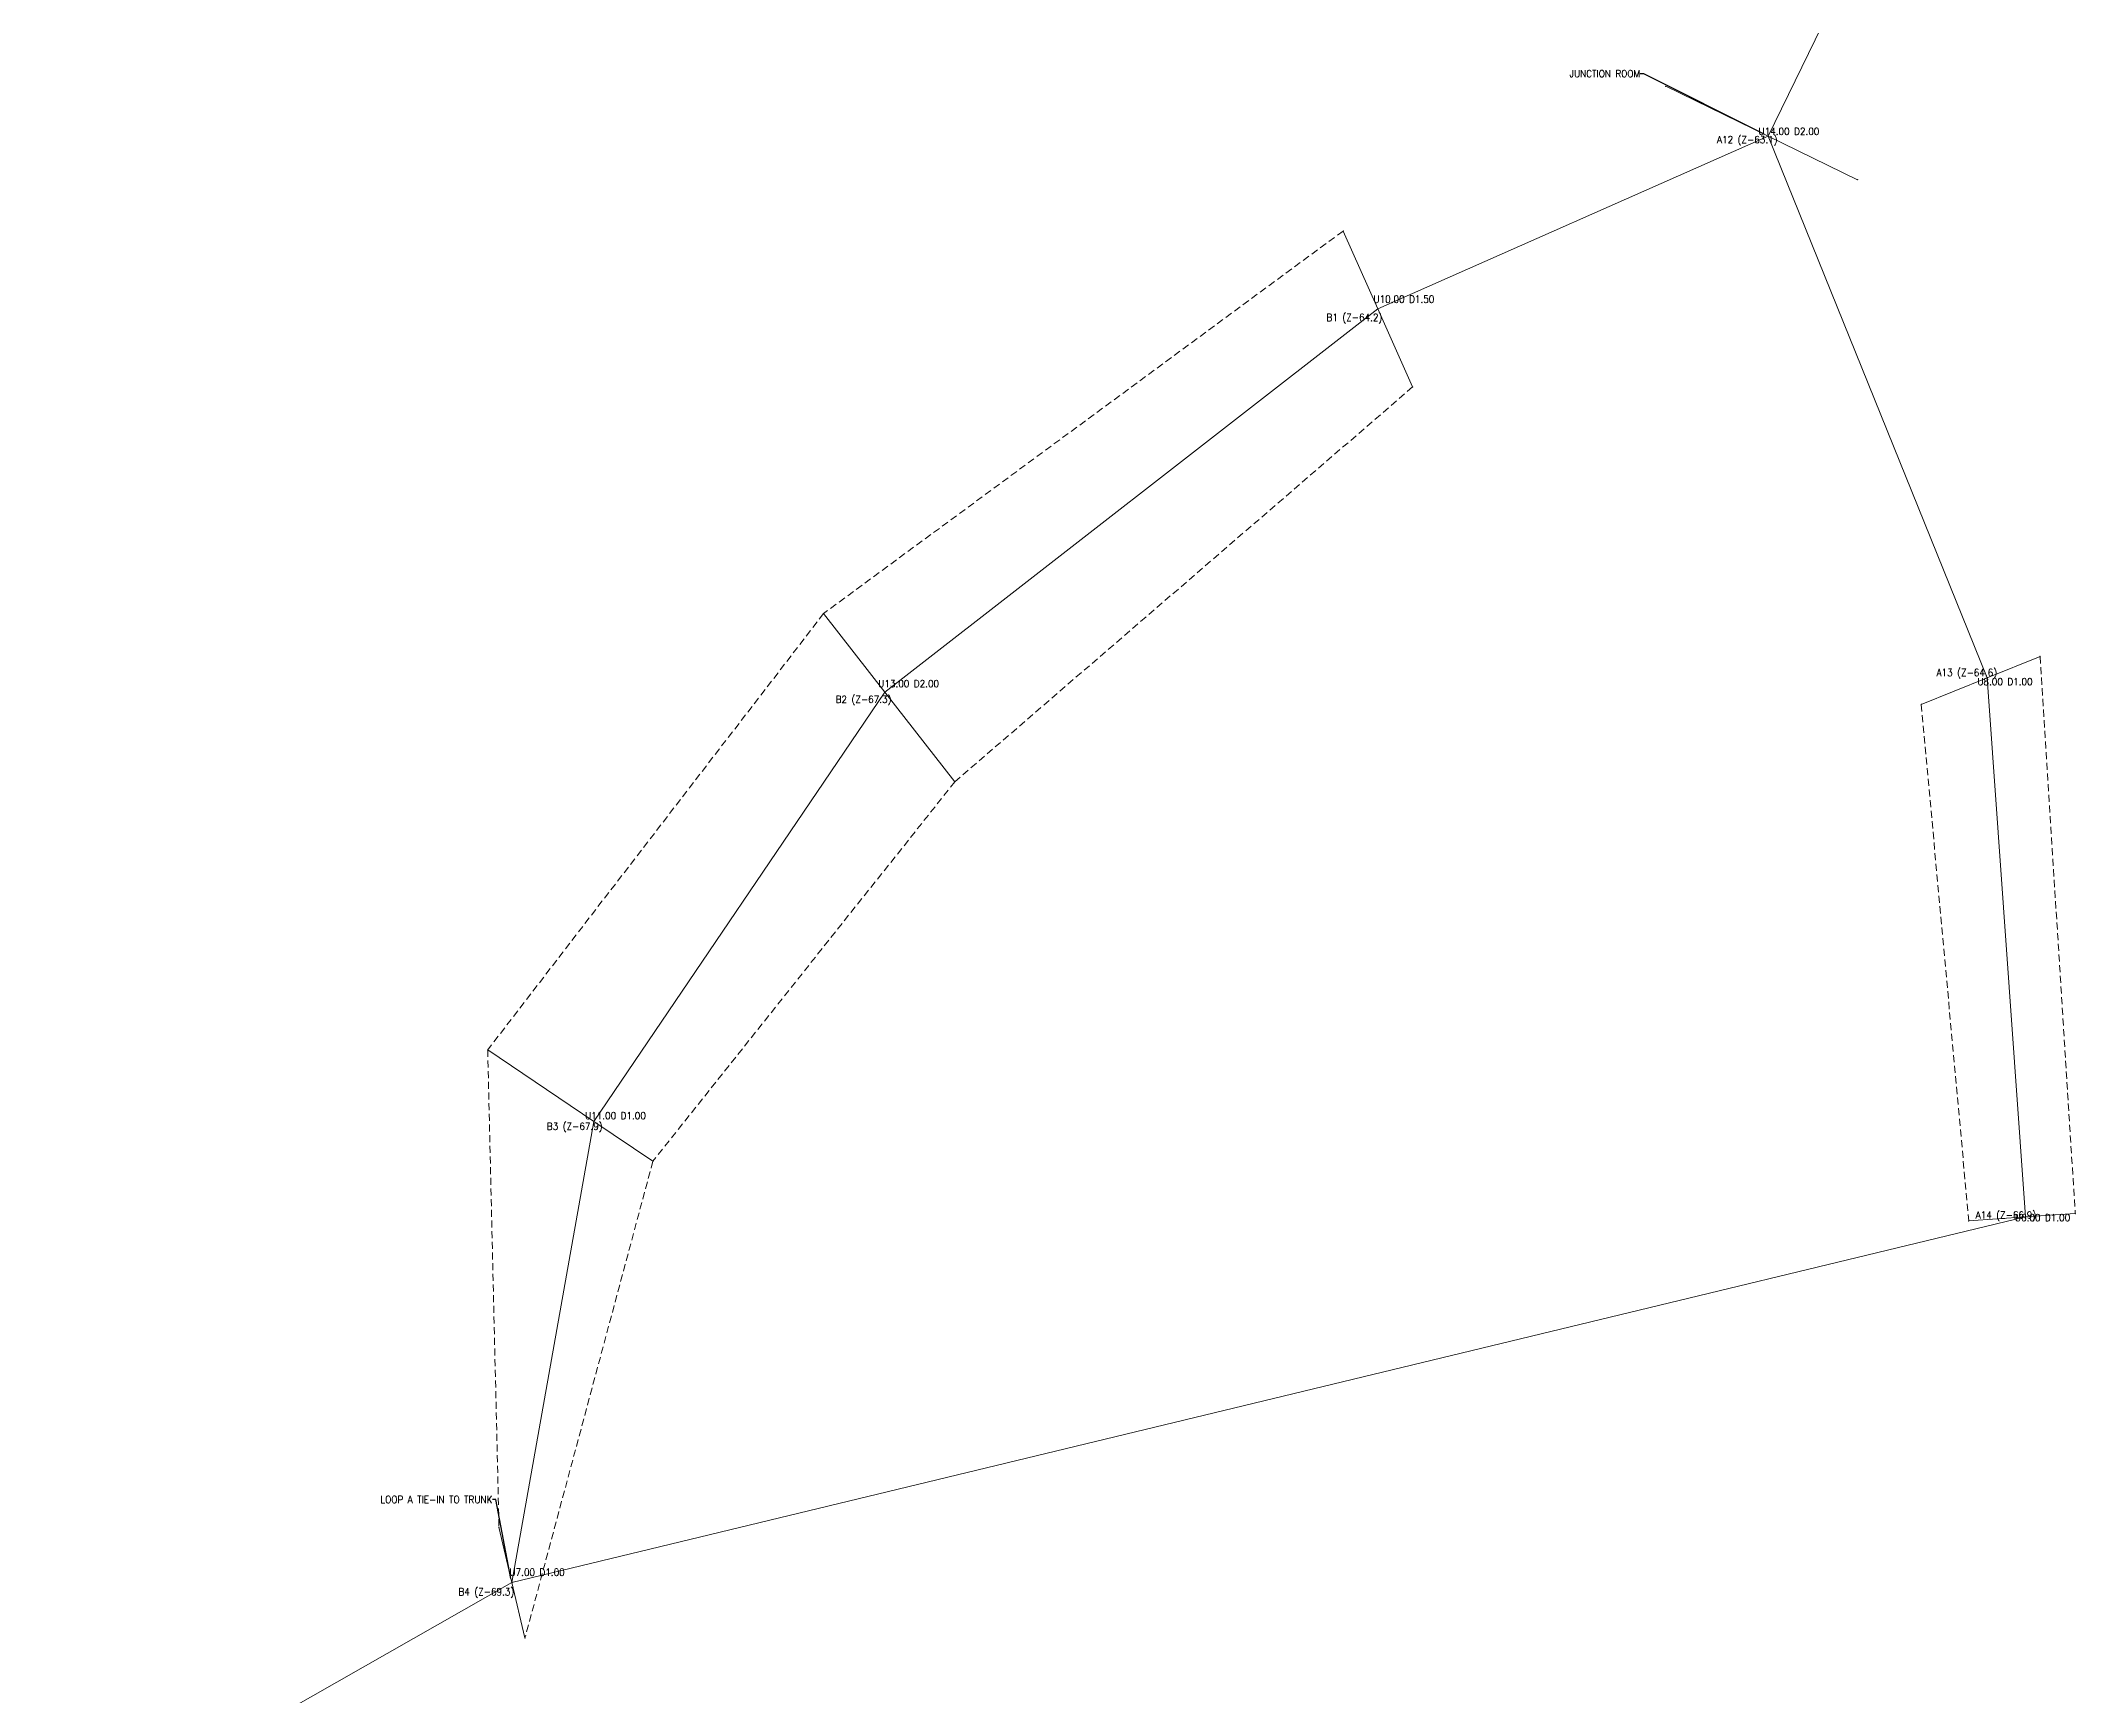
# Model space of a CAD drawing. Header units: feet. Extents: x -352 to 533, y -1323 to 2.
# Drawn here: x -310.9 to -167.9, y -306.5 to -190.2 of the extents above; entities that cross this region are included whole.
import ezdxf

# ---------------------------------------------------------------- set-up
doc = ezdxf.new("R2010")
doc.units = ezdxf.units.FT
doc.header["$MEASUREMENT"] = 0
doc.linetypes.add('DASHED', pattern=[0.75, 0.5, -0.25])
for name, color, linetype, lineweight, true_color in [('CTRL-LRUD', 9, 'Continuous', 9, 0xffc0cb), ('CTRL-LRUD-WALL-LEFT', 8, 'DASHED', 0, 0x808080), ('CTRL-LRUD-WALL-RIGHT', 8, 'DASHED', 0, 0x808080), ('CTRL-SHOTS', 8, 'Continuous', 9, 0x808080), ('CTRL-STATION-LABELS', 1, 'Continuous', 0, 0xff0000), ('CTRL-STATIONS', 1, 'Continuous', 9, 0xff0000), ('NOTES-ANNOTATION', 7, 'Continuous', 18, 0xffffff)]:
    doc.layers.add(name, color=color, linetype=linetype, lineweight=lineweight, true_color=true_color)
doc.styles.get("Standard").update_dxf_attribs({"font": ''})
doc.styles.add('textstyle135', font='')
doc.styles.add('textstyle147', font='')
doc.styles.add('textstyle2', font='')
doc.styles.add('textstyle237', font='')
doc.styles.add('textstyle242', font='')
doc.styles.add('textstyle244', font='')
doc.styles.add('textstyle246', font='')
doc.styles.add('textstyle263', font='')
doc.styles.add('textstyle267', font='')
doc.styles.add('textstyle275', font='')
doc.styles.add('textstyle38', font='')
doc.styles.add('textstyle42', font='')
doc.styles.add('textstyle5', font='')
doc.styles.add('textstyle6', font='')
doc.styles.add('textstyle62', font='')
doc.styles.add('textstyle75', font='')
doc.styles.get('Standard').set_extended_font_data('txt')
doc.styles.get('textstyle135').set_extended_font_data('standard')
doc.styles.get('textstyle147').set_extended_font_data('standard')
doc.styles.get('textstyle2').set_extended_font_data('standard')
doc.styles.get('textstyle237').set_extended_font_data('standard')
doc.styles.get('textstyle242').set_extended_font_data('standard')
doc.styles.get('textstyle244').set_extended_font_data('standard')
doc.styles.get('textstyle246').set_extended_font_data('standard')
doc.styles.get('textstyle263').set_extended_font_data('standard')
doc.styles.get('textstyle267').set_extended_font_data('standard')
doc.styles.get('textstyle275').set_extended_font_data('standard')
doc.styles.get('textstyle38').set_extended_font_data('standard')
doc.styles.get('textstyle42').set_extended_font_data('standard')
doc.styles.get('textstyle5').set_extended_font_data('standard')
doc.styles.get('textstyle6').set_extended_font_data('standard')
doc.styles.get('textstyle62').set_extended_font_data('standard')
doc.styles.get('textstyle75').set_extended_font_data('standard')
doc.dimstyles.get("Standard").update_dxf_attribs({"dimtxt": 0.083333, "dimasz": 0.083333, "dimexe": 0.041667, "dimexo": 0.020833, "dimgap": 0.020833, "dimtad": 1, "dimtxsty": 'Standard', "dimcen": 2.5, "dimadec": 0, "dimazin": 0, "dimtfac": 1, "dimtmove": 0, "dimatfit": 3, "dimfxl": 1, "dimarcsym": 0})

msp = doc.modelspace()

# ---------------------------------------------------------------- linework, layer by layer
at = {"layer": 'CTRL-LRUD'}
for p, q in [((-189.54, -196.88), (-196.73, -193.37)), ((-189.54, -196.88), (-183.25, -199.95)), ((-216.96, -209.03), (-219.4, -203.55)), ((-216.96, -209.03), (-214.52, -214.51)), ((-251.61, -235.96), (-255.92, -230.44)), ((-174.13, -234.95), (-170.42, -233.45)), ((-174.13, -234.95), (-178.77, -236.83)), ((-251.61, -235.96), (-246.69, -242.26)), ((-272.07, -266.15), (-279.53, -261.11)), ((-272.07, -266.15), (-267.92, -268.94)), ((-171.44, -272.86), (-175.43, -273.14)), ((-171.44, -272.86), (-167.95, -272.62)), ((-277.83, -298.56), (-278.74, -294.67)), ((-277.83, -298.56), (-276.91, -302.45))]:
    msp.add_line(p, q, dxfattribs=at)
for p in [(-196.73, -193.37), (-183.25, -199.95), (-219.4, -203.55), (-214.52, -214.51), (-255.92, -230.44), (-170.42, -233.45), (-178.77, -236.83), (-246.69, -242.26), (-279.53, -261.11), (-267.92, -268.94), (-167.95, -272.62), (-175.43, -273.14), (-278.74, -294.67), (-276.91, -302.45)]:
    msp.add_point(p, dxfattribs=at)
at = {"layer": 'CTRL-LRUD-WALL-LEFT'}
for points in [[(-214.52, -214.51), (-246.69, -242.26), (-267.92, -268.94), (-276.91, -302.45)], [(-170.42, -233.45), (-167.95, -272.62)]]:
    msp.add_lwpolyline(points, dxfattribs=at)
at = {"layer": 'CTRL-LRUD-WALL-RIGHT'}
for points in [[(-219.4, -203.55), (-255.92, -230.44), (-279.53, -261.11), (-278.74, -294.67)], [(-178.77, -236.83), (-175.43, -273.14)]]:
    msp.add_lwpolyline(points, dxfattribs=at)
at = {"layer": 'CTRL-SHOTS'}
for p, q in [((-174.69, -166.44), (-189.54, -196.88)), ((-189.54, -196.88), (-216.96, -209.03)), ((-189.54, -196.88), (-174.13, -234.95)), ((-216.96, -209.03), (-251.61, -235.96)), ((-174.13, -234.95), (-171.44, -272.86)), ((-251.61, -235.96), (-272.07, -266.15)), ((-272.07, -266.15), (-277.83, -298.56)), ((-171.44, -272.86), (-277.83, -298.56)), ((-277.83, -298.56), (-310.95, -317.38))]:
    msp.add_line(p, q, dxfattribs=at)
at = {"layer": 'CTRL-STATIONS'}
for p in [(-189.54, -196.88), (-216.96, -209.03), (-174.13, -234.95), (-251.61, -235.96), (-272.07, -266.15), (-171.44, -272.86), (-277.83, -298.56)]:
    msp.add_point(p, dxfattribs=at)

# ---------------------------------------------------------------- texts
at = {"layer": 'CTRL-STATION-LABELS', "char_height": 0.5, "width": 100}
for s, insert, attachment_point, style in [('A12 (Z-63.1)', (-188.87, -197.21), 6, 'textstyle75'), ('U14.00 D2.00', (-190.21, -196.55), 4, 'textstyle38'), ('U10.00 D1.50', (-217.27, -208.34), 4, 'textstyle263'), ('B1 (Z-64.2)', (-216.65, -209.71), 6, 'textstyle242'), ('A13 (Z-64.6)', (-173.44, -234.67), 6, 'textstyle42'), ('U13.00 D2.00', (-252.08, -235.37), 4, 'textstyle147'), ('U8.00 D1.00', (-174.83, -235.23), 4, 'textstyle267'), ('B2 (Z-67.3)', (-251.15, -236.55), 6, 'textstyle2'), ('U11.00 D1.00', (-272.69, -265.73), 4, 'textstyle5'), ('B3 (Z-67.9)', (-271.45, -266.57), 6, 'textstyle246'), ('A14 (Z-66.9)', (-170.69, -272.81), 6, 'textstyle135'), ('U6.00 D1.00', (-172.19, -272.91), 4, 'textstyle275'), ('B4 (Z-69.3)', (-277.66, -299.29), 6, 'textstyle6'), ('U7.00 D1.00', (-278, -297.83), 4, 'textstyle244')]:
    msp.add_mtext(s, dxfattribs=dict(at, insert=insert, attachment_point=attachment_point, style=style))
at = {"layer": 'NOTES-ANNOTATION', "char_height": 0.5, "width": 100, "attachment_point": 6}
for s, insert, style in [('JUNCTION ROOM', (-198.53, -192.49), 'textstyle237'), ('LOOP A TIE-IN TO TRUNK', (-279.2, -292.72), 'textstyle62')]:
    msp.add_mtext(s, dxfattribs=dict(at, insert=insert, style=style))

# ---------------------------------------------------------------- leaders
at = {"layer": 'NOTES-ANNOTATION'}
for points in [[(-189.81, -196.75), (-198.28, -192.49), (-198.53, -192.49)], [(-277.9, -298.27), (-278.95, -292.72), (-279.2, -292.72)]]:
    msp.add_leader(points, dimstyle='Standard', override={"dimscale": 1}, dxfattribs=at)

doc.saveas('drawing.dxf')
